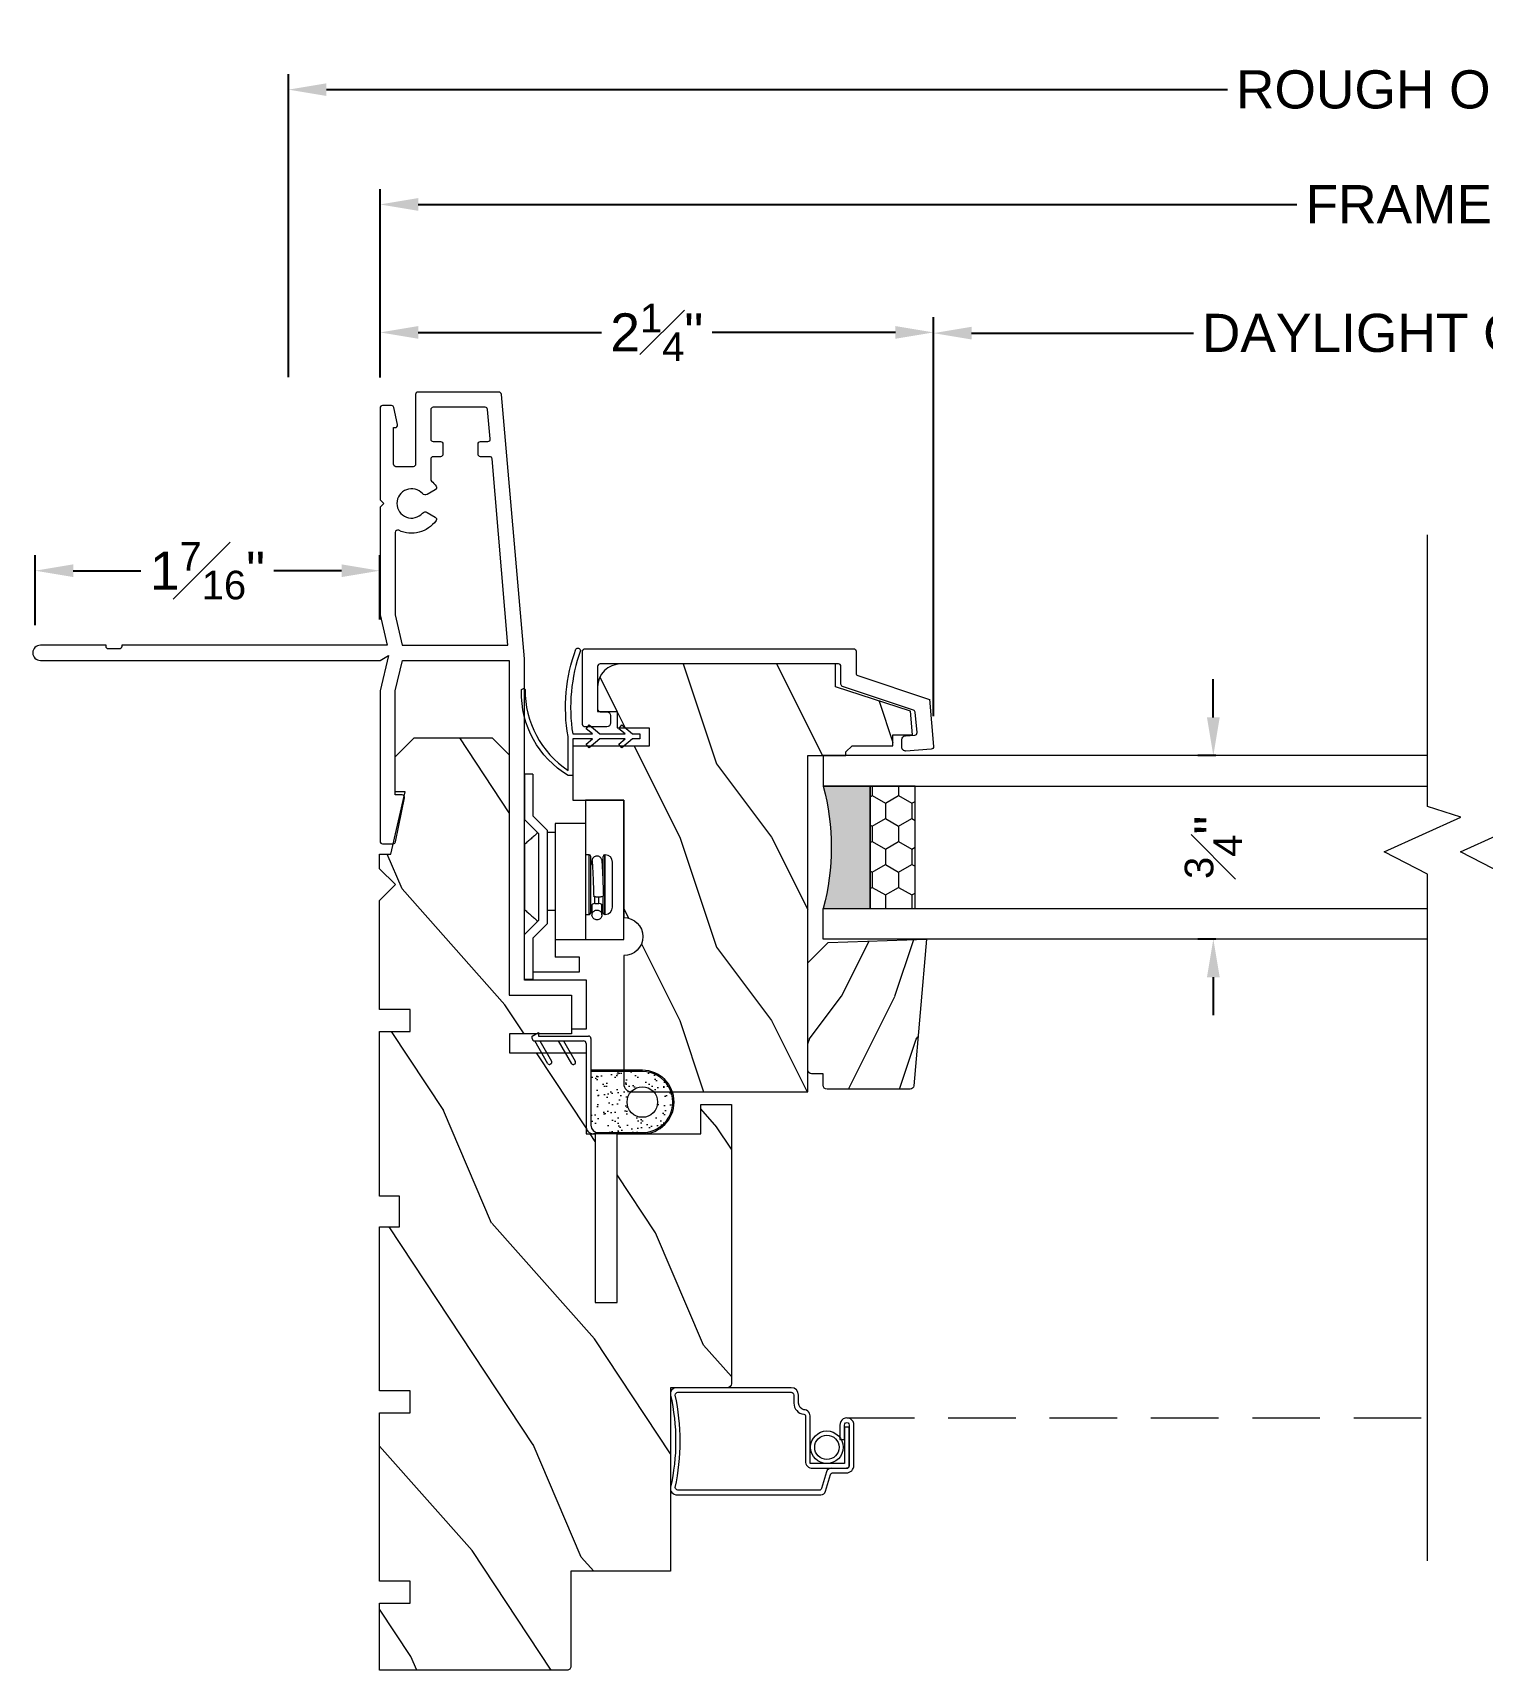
# Model space of a CAD drawing. Extents: x 73.7 to 85.4, y 3 to 19.6.
# Drawn here: x 73.71 to 79.63, y 4.09 to 10.79 of the extents above; entities that cross this region are included whole.
import ezdxf

# ---------------------------------------------------------------- set-up
doc = ezdxf.new("R2010")
doc.units = 0
doc.header["$MEASUREMENT"] = 0
doc.linetypes.add('DASHED', pattern=[0.4144736842105268, 0.2763157894736845, -0.1381578947368423])
doc.layers.get('0').update_dxf_attribs({"linetype": 'CONTINUOUS'})
doc.layers.get('DEFPOINTS').update_dxf_attribs({"linetype": 'CONTINUOUS'})
doc.layers.add('DIM', color=7, linetype='CONTINUOUS', lineweight=13)
doc.layers.add('PRODUCTS', color=7, linetype='CONTINUOUS', lineweight=13)
doc.styles.get("Standard").update_dxf_attribs({"font": 'arial.ttf'})
doc.dimstyles.get("Standard").update_dxf_attribs({"dimscale": 0, "dimtxt": 0.156, "dimasz": 0.156, "dimexe": 0.063, "dimexo": 0.125, "dimgap": 0.05, "dimtad": 0, "dimdec": 4, "dimzin": 0, "dimdsep": 46, "dimlunit": 4, "dimtxsty": 'Standard', "dimcen": 0.09, "dimclrd": 256, "dimclre": 256, "dimclrt": 256, "dimadec": 0, "dimazin": 0, "dimtfac": 0.75, "dimtdec": 4, "dimtix": 1, "dimtofl": 0, "dimtmove": 0, "dimatfit": 1, "dimfxl": 1, "dimfrac": 1, "dimtolj": 1, "dimtzin": 5, "dimarcsym": 0})

# ---------------------------------------------------------------- blocks, each defined once
blk = doc.blocks.new('*D21')
at = {"layer": 'DEFPOINTS', "color": 0, "ltscale": 2, "transparency": 16777216}
for p in [(75.12571604036548, 10.08837962619463), (75.12571604036548, 9.255973977716149), (84.00089860028625, 9.255973977716142)]:
    blk.add_point(p, dxfattribs=at)
at = {"layer": 'DIM', "lineweight": -2, "ltscale": 2, "transparency": 16777216}
for p, q in [((75.12571604036548, 9.380973977716149), (75.12571604036548, 10.15137962619463)), ((84.00089860028625, 9.380973977716142), (84.00089860028625, 10.15137962619463)), ((75.28171604036548, 10.08837962619463), (78.87424879895379, 10.08837962619463)), ((83.84489860028624, 10.08837962619463), (80.25236339649813, 10.08837962619463))]:
    blk.add_line(p, q, dxfattribs=at)
at = {"layer": 'DIM', "ltscale": 2, "transparency": 16777216}
for points in [[(75.28171604036548, 10.11437962619463), (75.28171604036548, 10.06237962619463), (75.12571604036548, 10.08837962619463)], [(83.84489860028624, 10.11437962619463), (83.84489860028624, 10.06237962619463), (84.00089860028625, 10.08837962619463)]]:
    blk.add_solid(points, dxfattribs=at)
at = {"layer": 'DIM', "ltscale": 2, "transparency": 16777216, "insert": (79.56330609772596, 10.08837962619463), "char_height": 0.156, "attachment_point": 5}
blk.add_mtext('\\A1;FRAME SIZE', dxfattribs=at)
blk = doc.blocks.new('*D22')
at = {"layer": 'DEFPOINTS', "color": 0, "ltscale": 2, "transparency": 16777216}
for p in [(84.37787494626448, 10.55790209329296), (74.75069482612932, 9.256766122379279), (84.37787494626448, 9.26621714409725)]:
    blk.add_point(p, dxfattribs=at)
at = {"layer": 'DIM', "lineweight": -2, "ltscale": 2, "transparency": 16777216}
for p, q in [((74.75069482612932, 9.381766122379279), (74.75069482612932, 10.62090209329296)), ((84.37787494626448, 9.39121714409725), (84.37787494626448, 10.62090209329296)), ((74.90669482612932, 10.55790209329296), (78.59028958576859, 10.55790209329296)), ((84.22187494626448, 10.55790209329296), (80.53632505643706, 10.55790209329296))]:
    blk.add_line(p, q, dxfattribs=at)
at = {"layer": 'DIM', "ltscale": 2, "transparency": 16777216}
for points in [[(74.90669482612932, 10.58390209329296), (74.90669482612932, 10.53190209329296), (74.75069482612932, 10.55790209329296)], [(84.22187494626448, 10.58390209329296), (84.22187494626448, 10.53190209329296), (84.37787494626448, 10.55790209329296)]]:
    blk.add_solid(points, dxfattribs=at)
at = {"layer": 'DIM', "ltscale": 2, "transparency": 16777216, "insert": (79.56330732110283, 10.55790209329296), "char_height": 0.156, "attachment_point": 5}
blk.add_mtext('\\A1;ROUGH OPENING', dxfattribs=at)
blk = doc.blocks.new('*D26')
at = {"layer": 'DEFPOINTS', "color": 0, "ltscale": 2, "transparency": 16777216}
for p in [(75.12571604036548, 9.565114196197538), (75.12571604036548, 9.255973977716149), (77.38846290660825, 7.871470882571561)]:
    blk.add_point(p, dxfattribs=at)
at = {"layer": 'DIM', "lineweight": -2, "ltscale": 2, "transparency": 16777216}
for p, q in [((75.12571604036548, 9.380973977716149), (75.12571604036548, 9.628114196197538)), ((77.38846290660825, 7.996470882571561), (77.38846290660825, 9.628114196197538)), ((75.28171604036548, 9.565114196197538), (76.0306849714405, 9.565114196197538)), ((77.23246290660825, 9.565114196197538), (76.48349397553325, 9.565114196197538))]:
    blk.add_line(p, q, dxfattribs=at)
at = {"layer": 'DIM', "ltscale": 2, "transparency": 16777216}
for points in [[(75.28171604036548, 9.591114196197537), (75.28171604036548, 9.539114196197538), (75.12571604036548, 9.565114196197538)], [(77.23246290660825, 9.591114196197537), (77.23246290660825, 9.539114196197538), (77.38846290660825, 9.565114196197538)]]:
    blk.add_solid(points, dxfattribs=at)
at = {"layer": 'DIM', "ltscale": 2, "transparency": 16777216, "insert": (76.25708947348687, 9.565114196197538), "char_height": 0.156, "attachment_point": 5}
blk.add_mtext('\\A1;2{\\H0.750000x;\\S1#4;}"', dxfattribs=at)
blk = doc.blocks.new('*D27')
at = {"layer": 'DEFPOINTS', "color": 0, "ltscale": 2, "transparency": 16777216}
for p in [(78.66830369582839, 7.834594570239684), (78.5325392563237, 7.084614854712692), (78.66830642373735, 7.084614854712692)]:
    blk.add_point(p, dxfattribs=at)
at = {"layer": 'DIM', "lineweight": -2, "ltscale": 2, "transparency": 16777216}
for p, q in [((78.5325392563237, 7.990594570239684), (78.5325392563237, 8.146594570239683)), ((78.54330369582839, 7.834594570239684), (78.4695392563237, 7.834594570239684)), ((78.54330642373735, 7.084614854712692), (78.4695392563237, 7.084614854712692)), ((78.5325392563237, 6.928614854712692), (78.5325392563237, 6.772614854712692))]:
    blk.add_line(p, q, dxfattribs=at)
at = {"layer": 'DIM', "ltscale": 2, "transparency": 16777216}
for points in [[(78.5065392563237, 7.990594570239684), (78.5585392563237, 7.990594570239684), (78.5325392563237, 7.834594570239684)], [(78.5065392563237, 6.928614854712692), (78.5585392563237, 6.928614854712692), (78.5325392563237, 7.084614854712692)]]:
    blk.add_solid(points, dxfattribs=at)
at = {"layer": 'DIM', "ltscale": 2, "transparency": 16777216, "insert": (78.5325392563237, 7.459604712476201), "char_height": 0.156, "attachment_point": 5, "rotation": 90}
blk.add_mtext('\\A1;{\\H1x;{\\H0.750000x;\\S3#4;}"}', dxfattribs=at)
blk = doc.blocks.new('*D28')
at = {"layer": 'DEFPOINTS', "color": 0, "ltscale": 2, "transparency": 16777216}
for p in [(81.73815173404314, 9.562119259920888), (77.38846290660825, 7.871470882571561), (81.73815173404314, 7.871470882567888)]:
    blk.add_point(p, dxfattribs=at)
at = {"layer": 'DIM', "lineweight": -2, "ltscale": 2, "transparency": 16777216}
for p, q in [((77.38846290660825, 7.996470882571561), (77.38846290660825, 9.625119259920888)), ((81.73815173404314, 7.996470882567888), (81.73815173404314, 9.625119259920888)), ((77.54446290660826, 9.562119259920888), (78.45078344583729, 9.562119259920888)), ((81.58215173404314, 9.562119259920888), (80.6758311948141, 9.562119259920888))]:
    blk.add_line(p, q, dxfattribs=at)
at = {"layer": 'DIM', "ltscale": 2, "transparency": 16777216}
for points in [[(77.54446290660826, 9.588119259920887), (77.54446290660826, 9.536119259920888), (77.38846290660825, 9.562119259920888)], [(81.58215173404314, 9.588119259920887), (81.58215173404314, 9.536119259920888), (81.73815173404314, 9.562119259920888)]]:
    blk.add_solid(points, dxfattribs=at)
at = {"layer": 'DIM', "ltscale": 2, "transparency": 16777216, "insert": (79.56330732032569, 9.562119259920888), "char_height": 0.156, "attachment_point": 5}
blk.add_mtext('\\A1;DAYLIGHT OPENING', dxfattribs=at)
blk = doc.blocks.new('*D31')
at = {"layer": 'DEFPOINTS', "color": 0, "transparency": 16777216}
for p in [(73.71558509083395, 8.590665622201296), (73.71558509083395, 8.243637025435785), (75.12438657524075, 8.266217724744234)]:
    blk.add_point(p, dxfattribs=at)
at = {"layer": 'DIM', "lineweight": -2, "transparency": 16777216}
for p, q in [((73.71558509083395, 8.368637025435785), (73.71558509083395, 8.653665622201297)), ((75.12438657524075, 8.391217724744234), (75.12438657524075, 8.653665622201297)), ((73.87158509083396, 8.590665622201296), (74.14814340466081, 8.590665622201296)), ((74.96838657524074, 8.590665622201296), (74.69182826141387, 8.590665622201296))]:
    blk.add_line(p, q, dxfattribs=at)
at = {"layer": 'DIM', "transparency": 16777216}
for points in [[(73.87158509083396, 8.616665622201296), (73.87158509083396, 8.564665622201296), (73.71558509083395, 8.590665622201296)], [(74.96838657524074, 8.616665622201296), (74.96838657524074, 8.564665622201296), (75.12438657524075, 8.590665622201296)]]:
    blk.add_solid(points, dxfattribs=at)
at = {"layer": 'DIM', "transparency": 16777216, "insert": (74.41998583303734, 8.590665622201296), "char_height": 0.156, "attachment_point": 5}
blk.add_mtext('\\A1;1{\\H0.750000x;\\S7#16;}"', dxfattribs=at)
blk = doc.blocks.new('3577- C-WC-Frame-Vert Profile BLOCK')
for points in [[(-0.4659999999996103, -1.244000000000199), (-0.4365037768262141, -1.369000000000028), (0, -1.369000000000028), (0, 0), (0.2539999999999623, 0), (0.2539999999999623, 0.1379999999999768), (0.3159999999999741, 0.1379999999999768), (0.3159999999999741, -0.06200000000001182), (0.06200000000001182, -0.06200000000001182), (0.06200000000001182, -1.375999999999976), (-0.0319718355377745, -2.456930070967076, -0.3871887601088884), (-0.04192848999576881, -2.466000000000008), (-0.3729999999997062, -2.465999999999951, -0.4142135623730951), (-0.3829999999996971, -2.45599999999996), (-0.3829999999996971, -2.171000000000276, 0.414213562373043), (-0.392999999999688, -2.161000000000286), (-0.4629999999996244, -2.161000000000286, 0.4142135623730951), (-0.4729999999996153, -2.171000000000276), (-0.4729999999996153, -2.32100000000014), (-0.4670029040022996, -2.32100000000014, -0.4740205020356507), (-0.4572018392470909, -2.332984724077789), (-0.4713768997028751, -2.402984724077726, -0.356833230770885), (-0.4811779644580838, -2.411000000000058), (-0.5179999999995175, -2.411000000000058, -0.4142135623730951), (-0.5279999999995084, -2.401000000000067), (-0.5279999999995084, -2.026000000000465), (-0.5129999999995221, -2.011000000000422), (-0.5279999999995084, -1.996000000000436), (-0.5279999999995084, -1.556990195135768, -0.04938898902105721), (-0.5278058067564189, -1.555029033784422), (-0.4992830953352154, -1.430999999999983), (-1.583999999998468, -1.430999999999983), (-1.583999999998468, -1.425999999999988, 0.4142135623731992), (-1.593999999998459, -1.415999999999997), (-1.637999999998442, -1.415999999999997, 0.4142135623730951), (-1.647999999998433, -1.425999999999988), (-1.647999999998433, -1.430999999999983), (-1.916999999998154, -1.430999999999983, -0.9999999999989393), (-1.916999999998154, -1.369000000000028), (-0.5275316216551005, -1.369000000000028), (-0.4928906055037032, -1.389000000000067), (-0.5279999999995084, -1.244000000000142), (-0.5279999999995084, -0.6290000000000191, -0.414213562373147), (-0.5179999999995175, -0.6190000000000282), (-0.4741896023439836, -0.6190000000000282, -0.3572261466048653), (-0.4643857804598497, -0.6270289402685876), (-0.4281757554825276, -0.8071333935417897, -0.4703402862644739), (-0.4379999999995334, -0.8190000000000168), (-0.4659999999996103, -0.8190000000000168)], [(-0.30239254687109, -1.955223660930926, 0.4406487575339165), (-0.2992133099846228, -1.940810139651376, 0.3662473251387003), (-0.4516818181813846, -1.900960797744915, -0.551932892222722), (-0.4659999999996103, -1.891941191002672), (-0.4659999999996103, -1.556990195135768, -0.04938898902115872), (-0.4658058067565207, -1.555029033784422), (-0.4379999999996471, -1.430999999999983), (-0.005407572093588442, -1.430999999999983), (-0.06958098088597353, -2.192930070967293, -0.3871887601088884), (-0.07953763534402469, -2.202000000000226), (-0.117024036853536, -2.202000000000226, 0.414213562373121), (-0.1270240368535269, -2.212000000000216), (-0.1270240368535269, -2.25400000000019, 0.4142135623731212), (-0.117024036853536, -2.264000000000181), (-0.0871974190214928, -2.264000000000181, -0.4417648538639267), (-0.07724076456349849, -2.27493007096723), (-0.08845020409148674, -2.394930070967121, -0.3871887601088884), (-0.09840685854948106, -2.404000000000053), (-0.3109999999997513, -2.404000000000053, -0.4142135623729389), (-0.3209999999997422, -2.394000000000062), (-0.3209999999997422, -2.274000000000171, -0.4142135623730951), (-0.3109999999997513, -2.264000000000181), (-0.2809999999997785, -2.264000000000181, 0.4142135623730951), (-0.2709999999997876, -2.25400000000019), (-0.2709999999997876, -2.212000000000216, 0.4142135623730951), (-0.2809999999997785, -2.202000000000226), (-0.3109999999997513, -2.202000000000226, -0.414213562373069), (-0.3209999999997422, -2.192000000000235), (-0.3209999999997422, -2.10938699101024, -0.2134217652832862), (-0.3176666666664119, -2.101933431085229, 0.05707814511781176), (-0.2992133099846228, -2.081189860349525, 0.4406487575335143), (-0.30239254687109, -2.066776339069975), (-0.3353603896929371, -2.047742346142115, 0.3563939586925249), (-0.3540883117542535, -2.050786181759179, -2.636887572711157), (-0.3540883117543103, -1.971213818241665, 0.3563939586924472), (-0.3353603896929371, -1.974257653858729)]]:
    blk.add_lwpolyline(points, format="xyb", close=True)
blk = doc.blocks.new('Sash-Profile-C-WC Narrow BLOCK')
at = {"ltscale": 2}
h = blk.add_hatch(dxfattribs=at)
h.set_pattern_fill('WOOD1', color=256, scale=0.75, style=0)
h.set_pattern_definition([(216.8699, (0.3, 0.75), (2.249999938368339, 1.500000092447488), [0.375, -3.375]), (206.5651, (0.75, 0.5249999999999999), (-0.7499993684556807, -0.7500009820472855), [0.8385255, -0.8385255]), (198.4349, (0.75, 0.15), (-1.500000325944721, -0.749998802417031), [0.474342, -1.8973665])])
edge = h.paths.add_edge_path()
edge.add_line((-0.375, -0.326000000000036), (-0.3749999999999716, -0.4822504272460861))
edge.add_line((-0.3749999999999716, -0.4822504272460861), (-0.3597188162640634, -0.4822504272460861))
edge.add_line((-0.3597188162640634, -0.4822504272460861), (-0.3347188162640578, -0.5072504272460634))
edge.add_line((-0.3347188162640578, -0.5072504272460634), (-0.3347188162640578, -0.6739999999999924))
edge.add_line((-0.3347188162640578, -0.6739999999999924), (-0.2899999999999636, -0.6739999999999924))
edge.add_line((-0.2899999999999636, -0.6739999999999924), (-0.2899999999999636, -0.7537784979566737))
edge.add_line((-0.2899999999999636, -0.7537784979566737), (-0.1938173452905971, -0.7463158852398095))
edge.add_line((-0.1938173452905971, -0.7463158852398095), (-0.09399999999996567, -0.4390000000000072))
edge.add_line((-0.09399999999996567, -0.4390000000000072), (2.842170943040401e-14, -0.4390000000000072))
edge.add_line((2.842170943040401e-14, -0.4390000000000072), (0, 0.4390000000000072))
edge.add_arc((-0.09399999999999673, 0.4390000000000045), 0.09399999999999673, 1.624113028832491e-12, 89.9999999999984)
edge.add_line((-0.09399999999999409, 0.5330000000000013), (-0.1949999999999648, 0.5330000000000013))
edge.add_line((-0.1949999999999648, 0.5330000000000013), (-0.1949999999999648, 0.4529999999999887))
edge.add_line((-0.1949999999999648, 0.4529999999999887), (-0.2609999999999673, 0.4529999999999887))
edge.add_line((-0.2609999999999673, 0.4529999999999887), (-0.2609999999999673, 0.3229999999999933))
edge.add_line((-0.2609999999999673, 0.3229999999999933), (-0.3359999999999559, 0.3229999999999933))
edge.add_line((-0.3359999999999559, 0.3229999999999933), (-0.3359999999999559, 0.6350000000000051))
edge.add_line((-0.3359999999999559, 0.6350000000000051), (-0.5569999999999595, 0.6350000000000051))
edge.add_line((-0.5569999999999595, 0.6350000000000051), (-0.5569999999999595, 0.4260000000000019))
edge.add_line((-0.5569999999999595, 0.4260000000000019), (-1.037000000000035, 0.4260000000000019))
edge.add_arc((-1.115000000000038, 0.4260000000000019), 0.07800000000000296, -180, 0, ccw=False)
edge.add_line((-1.19300000000004, 0.4260000000000019), (-1.717999999999989, 0.4260000000000304))
edge.add_arc((-1.717999999999995, 0.3940000000000249), 0.03200000000000541, 89.99999999999046, 180.0000000000094)
edge.add_line((-1.75, 0.3940000000000197), (-1.749999999999972, -0.3260000000000076))
edge.add_line((-1.749999999999972, -0.3260000000000076), (-0.375, -0.326000000000036))
at = {"linetype": 'Continuous'}
blk.add_lwpolyline([(-0.375, -0.326000000000036), (-0.3749999999999716, -0.4822504272460861), (-0.3597188162640634, -0.4822504272460861), (-0.3347188162640578, -0.5072504272460634), (-0.3347188162640578, -0.6739999999999924), (-0.2899999999999636, -0.6739999999999924), (-0.2899999999999636, -0.7537784979566737), (-0.1938173452905971, -0.7463158852398095), (-0.09399999999996567, -0.4390000000000072), (2.842170943040401e-14, -0.4390000000000072), (0, 0.4390000000000072, 0.4142135623730786), (-0.09399999999999409, 0.5330000000000013), (-0.1949999999999648, 0.5330000000000013), (-0.1949999999999648, 0.4529999999999887), (-0.2609999999999673, 0.4529999999999887), (-0.2609999999999673, 0.3229999999999933), (-0.3359999999999559, 0.3229999999999933), (-0.3359999999999559, 0.6350000000000051), (-0.5569999999999595, 0.6350000000000051), (-0.5569999999999595, 0.4260000000000019), (-1.037000000000035, 0.4260000000000019, -1), (-1.19300000000004, 0.4260000000000019), (-1.717999999999989, 0.4260000000000304, 0.4142135623731917), (-1.75, 0.3940000000000197), (-1.749999999999972, -0.3260000000000076)], format="xyb", close=True, dxfattribs=at)
blk = doc.blocks.new('3566-Sash-Narrow BLOCK')
blk.add_lwpolyline([(-0.1452602907973528, -0.8588859472698935), (-0.1443570350916161, -0.8588072347461875), (-0.3381236048428207, -0.8756926589046614, -0.4203264625170721), (-0.3489816609256025, -0.8664506203914115), (-0.3562143223697944, -0.7630187429303845, -0.4348123749609328), (-0.3402866417665109, -0.745938396628155), (-0.3102762109102741, -0.745938396628155, -0.3939104756149421), (-0.2943485303069906, -0.7607911990779002), (-0.2916685941539754, -0.7991160715913601, 0.4203264625170764), (-0.2808105380711936, -0.8083581101046136), (-0.1972215707850182, -0.800266544044927, 0.2965835828286902), (-0.188713746331473, -0.7934825905182947), (-0.09255150775646825, -0.5042889654842106, -0.3230253044241456), (-0.08308218158319391, -0.497458582901853), (-0.00997910898499299, -0.4974585829018565, 0.4142135623731037), (0, -0.4874794739168635), (0, 0.4874794739168635, 0.4142135623730951), (-0.00997910898499299, 0.497458582901853), (-0.1856114271208753, 0.497458582901853, 0.4142135623730993), (-0.1955905361058399, 0.4874794739168635), (-0.1955905361058399, 0.4605358796573853, -0.4142135623731004), (-0.2115571104818343, 0.4445693052813979), (-0.2414944374368133, 0.4445693052813979, -0.4142135623730869), (-0.2574610118128078, 0.4605358796573853), (-0.2574610118128078, 0.5493499496238137, -0.4142135623731037), (-0.2474819028278148, 0.5593290586088031), (0.0518913667219465, 0.5593290586088031, -0.4142135623730951), (0.06187047570693949, 0.5493499496238137), (0.06187047570693949, -0.5493499496238137, -0.4142135623730951), (0.0518913667219465, -0.5593290586088031), (-0.03845600471200328, -0.5593290586088031, 0.328454825572407), (-0.04798532591232174, -0.5663459634152588)], format="xyb", close=True)
blk = doc.blocks.new('C-WC-Sash WS BLOCK')
at = {"linetype": 'Continuous'}
blk.add_lwpolyline([(0.1695594787597656, 0), (0.1695594787597656, -0.08043418959009063), (0.1910781860351562, -0.05503368377685458), (0.2069091796875, -0.06725406646728516), (0.1695613861083984, -0.1113424301147452), (0.1695613861083984, -0.2140903472900391), (0.1910781860351562, -0.1886920928955078), (0.2069091796875, -0.2009124755859375), (0.1695613861083984, -0.2450008392333984), (0.1695613861083984, -0.2750015258789062), (0.1495609283447266, -0.2750015258789062), (0.1495609283447266, -0.2450008392333984), (0.112213134765625, -0.2009124755859375), (0.1280441284179688, -0.1886920928955078), (0.1495609283447266, -0.21409034729004), (0.1495609283447266, -0.1113424301147479), (0.112213134765625, -0.06725406646728427), (0.1280441284179688, -0.05503368377685458), (0.1495609283447266, -0.0804319381713885), (0.1495609283447266, -8.881784197001252e-16), (0, 0), (0, 0.01899909973144531, -0.2689186551245049), (0.3458986282348633, 0.2095889474290482, -0.8383699535702687), (0.3513813018798828, 0.1949071313279731, 0.2502957280725493), (0.02000045776367188, 0.01899909973144531), (0.158787727355957, 0.01899909973144531, -0.1315983022414413), (0.5167245864868164, -0.01290893554687411, -0.6866385704411319), (0.5112552642822266, -0.03154945373535156, 0.1242058799348433)], format="xyb", close=True, dxfattribs=at)
blk = doc.blocks.new('Weather Strip-Casement Frame-Vert BLOCK')
h = blk.add_hatch()
h.set_pattern_fill('AR-SAND', color=256, scale=0.03, style=0)
h.set_pattern_definition([(37.50000000000001, (-277.8777295655356, 6.981486637016759), (-0.001889800743288245, 0.05780471307039476), [0, -0.0456, 0, -0.051, 0, -0.04875]), (7.499999999999999, (-277.8777295655356, 6.981486637016759), (0.05309330115803181, 0.0846643819568922), [0, -0.0246, 0, -0.0411, 0, -0.01575]), (327.5, (-277.9146295655356, 6.981486637016759), (0.09342425585254485, 0.0001697716061089483), [0, -0.015, 0, -0.054, 0, -0.0705]), (317.5, (-277.9146295655356, 6.981486637016759), (0.0901837981371688, 0.02633026694802748), [0, -0.0075, 0, -0.03539999999999999, 0, -0.0405])])
h.paths.add_polyline_path([(-0.02000052981611045, 0.3349997537410001, 0.4142135623730949), (-0.05000186221292324, 0.3650010861378129), (-0.2300041855963204, 0.3650010861329958, 1), (-0.2300041855930307, 0.1150001854227881), (-0.02000052982094759, 0.1150001854373413)])
h.paths.add_polyline_path([(-0.2925041855929749, 0.2400006357778919, -1), (-0.1675041855929749, 0.2400006357778919, -1)], flags=16)
at = {"linetype": 'Continuous'}
for p, q in [((-0.05000132455239736, 0.3650010861329953), (-0.230002278230188, 0.3650010861329953)), ((-0.2300003708746772, 0.3699983575549828), (-0.03000079473144979, 0.3699983575549828)), ((-0.02000052982094758, -0.02000052982097422), (-0.02000052982094758, 0.3350002914015366)), ((0, -8.881784197001252e-16), (0, 0.3400013775345307)), ((-0.230002278230188, 0.1150001854373413), (-0.02000052982094758, 0.1150001854373413)), ((-0.2300003708746772, 0.1099990993043445), (-0.02000052982094758, 0.1099990993043445)), ((0.09260210974713345, -0.010000264910488), (0.04437844052495166, 0.07292201565091005)), ((0.04812448673595782, 0.0854914884260598), (0.04958933576347135, 0.08622772765082587)), ((0.05877706722901621, 0.08348685779075105), (0.1131462358869157, -0.010000264910488)), ((0.1894557149139473, -0.010000264910488), (0.1415353152170269, 0.07239940024265756)), ((0.1447225062651682, 0.08466369613707503), (0.146250298024313, 0.08557159735725328)), ((0.1558729065449143, 0.0830691469352498), (0.2099998410537296, -0.010000264910488)), ((0.1938502619964879, -0.03000079473146045), (-0.01000026491044537, -0.03000079473146045)), ((0.2099998410537296, -0.010000264910488), (0.01000026491050221, -0.010000264910488)), ((0.2200001059642318, -0.03000079473146045), (0.1938502619964879, -0.04478089253641304)), ((0.1938502619964879, -0.04478089253641304), (0.1938502619964879, -0.03000079473146045)), ((0.2200001059642318, -0.02000052982097422), (0.2200001059642318, -0.03000079473146045))]:
    blk.add_line(p, q, dxfattribs=at)
blk.add_circle((-0.2300041855929749, 0.2400006357778919), 0.0625)
for centre, radius, start, end in [((-0.2300003708746772, 0.2399987284296632), 0.129999629125319, 90, 270), ((-0.2300041855929749, 0.2400006357778919), 0.1250004503551038, 89.99999999666495, 270.0008742675488), ((-0.05000186221292324, 0.3349997537410001), 0.03000133239681281, 0.001026810377740836, 89.99897318962074), ((-0.0300013324590509, 0.3399989323566128), 0.0300013325586931, 0.004669738411206273, 89.99897306156967), ((0.0521579947732107, 0.077446444426295), 0.008999551102398041, 116.6276099089377, 210.1814022692647), ((0.05272367277166268, 0.07996477367681276), 0.007003474920470402, 30.19239483999417, 116.5859789642918), ((0.1493146305234063, 0.07692403065390341), 0.00899944592708047, 120.6816456020791, 210.1832767663523), ((0.1498208065897302, 0.07954917223716684), 0.007001295290346456, 30.18280166815399, 120.66238333239), ((0.009999358653203672, -9.062573118612249e-07), 0.009999358694243463, 179.9948071950625, 270.0051928049315), ((-0.01000117116780075, -0.02000143607828697), 0.009999358694243463, 179.9948071950625, 270.0051928049315), ((0.2100007473110281, -0.01999962356366325), 0.009999358694242573, 359.9948071950623, 90.00519280493148)]:
    blk.add_arc(centre, radius, start, end, dxfattribs=at)
blk = doc.blocks.new('Screen-Frame Aluminum BLOCK')
blk.add_lwpolyline([(0.1086269361397569, -0.630270928801167, 0.333390721706602), (0.09435402392884384, -0.6111084533489475), (0.026136456105462, -0.5907202733011445, -0.3343656451637382), (0.01900000000000546, -0.5811390355750348), (0.01900000000000546, -0.003000000000042746, -0.3796156333285436), (0.03000000000000114, 0.007999999999981355, 0.1096236335789763), (0.4080000000000155, 0.007999999999981355, -0.3819406603298541), (0.4190000000000111, -0.003000000000014325), (0.4190000000000111, -0.4664841322398274, -0.3793587876943186), (0.4080000000000155, -0.4774841322398515), (0.3749778618868618, -0.4774841322398515, 0.3879487536236223), (0.3292287432446983, -0.5186501202151987, -0.450039698228427), (0.3222279288151242, -0.5244841322398486), (0.1376269361397533, -0.5244841322398486, 0.428927624524485), (0.1086269361397569, -0.5534841322398449), (0.1086269361397569, -0.6944841322398361, 0.4649657458081206), (0.1176269361397715, -0.7034841322398222), (0.2768601893226048, -0.7034841322398222), (0.2768601893226048, -0.6844841322398452), (0.1276269361397624, -0.6844841322398452), (0.1276269361397624, -0.5434841322398256), (0.3180000000000121, -0.5434841322398256, 0.4500136066845264), (0.3480000000000132, -0.5184841322398483, -0.3297948542621193), (0.3740000000000236, -0.4964841322398286), (0.4080000000000155, -0.4964841322398286, 0.414213562373095), (0.4380000000000166, -0.4664841322398274), (0.4380000000000166, -2.208886081689343e-05, 0.500619868924907), (0.4070486091093528, 0.02696364646840266, -0.1115300309248687), (0.0309559130529351, 0.02698476663633187, 0.4975730943278163), (0, 0), (0, -0.5875874011301505, 0.3314939011365562), (0.01427291221020255, -0.6067498765821426), (0.08249048003466442, -0.6271380566331004, -0.331493901136544), (0.08962693613975148, -0.6367192943590965), (0.0896269361397799, -0.6924841322398549, 0.414213562373095), (0.1196269361397526, -0.7224841322398561), (0.2842279288151133, -0.7224841322398277, 1.054015662654757), (0.2842279288151133, -0.6654841322398397), (0.2262626903878697, -0.6654841322398397), (0.2262626903878697, -0.6844841322398452), (0.285227928815118, -0.6844841322398452, -1.067592559345529), (0.285227928815118, -0.7034841322398222), (0.1186269361397763, -0.7034841322398506, -0.4292392643948575), (0.1086269361397569, -0.6924841322398265)], format="xyb")
at = {"ltscale": 2}
blk.add_circle((0.194261323917658, -0.6122554400368161), 0.06663438777788927, dxfattribs=at)
blk.add_circle((0.194261323917658, -0.6122554400368161), 0.049809)
blk = doc.blocks.new('Frame-4.125 Contemporary Profiles-C-WC Jamb  BLOCK')
at = {"ltscale": 2}
h = blk.add_hatch(dxfattribs=at)
h.set_pattern_fill('WOOD1', color=256, angle=30)
h.set_pattern_definition([(246.8699, (-380.4343409115642, 7.924486547958937), (1.598076078555546, 3.232050873230267), [0.5, -4.5]), (236.5651, (-379.7647256692936, 7.964678926823606), (-0.366024019841683, -1.366026116725422), [1.118034, -1.118034]), (228.4349, (-379.5147256692936, 7.531666224931385), (-1.232051982326068, -1.86602423823122), [0.6324559999999996, -2.529821999999998])])
h.paths.add_polyline_path([(0.3512851409912514, 1.25699752807617), (0.4412851409912264, 1.25699752807617), (0.4412851409912264, 0.5669975280761719), (0.7832851409912678, 0.5669975280761719), (0.7832851409912678, 0.4469985961914062), (0.9082851409912109, 0.4469985961914062), (0.9082851409912109, 0.6049995422363281), (0.9082851409912109, 1.589000701904119, 0.41412871271231), (0.892281665066605, 1.604999542236328), (0.6590003967285156, 1.604999542236328), (0.6590003967285156, 2.354999542236328), (0.2520008087158772, 2.354999542236328), (0.2520008087158772, 2.744502961214154, 0.4142310210248008), (0.2360010147094158, 2.760498046875), (-0.5299997329711346, 2.760498046875), (-0.5299997329711346, 2.486638069152832), (-0.4049997329711914, 2.486638069152832), (-0.4049997329711914, 2.441637992858887), (-0.4049997329711914, 2.396637916564941), (-0.5299997329711346, 2.396637916564941), (-0.5299997329711346, 1.707356452941895), (-0.4049997329711914, 1.707356452941895), (-0.4049997329711914, 1.662356376647949), (-0.4049997329711914, 1.617356300354004), (-0.5299997329711346, 1.617356300354004), (-0.5299997329711346, 0.9469980468750236), (-0.4479997329711409, 0.9469980468750236), (-0.4479997329711409, 0.8219980468750236), (-0.5299997329711346, 0.8219980468750236), (-0.5299997329711346, 0.1487940087280322), (-0.4049997329711914, 0.1487940087280322), (-0.4049997329711914, 0.1037920087280213), (-0.4049997329711914, 0.05879400872800034), (-0.5299997329711346, 0.05879400872800034), (-0.5299997329711346, -0.3870010375976562), (-0.4650001525878906, -0.4520015716552734), (-0.5299997329711346, -0.5170021057128906), (-0.5299997329711346, -0.5760078430175781), (-0.4840002059936523, -0.5760078430175781), (-0.4259977340698242, -0.8310070037841797), (-0.4659976959228516, -0.8310070037841797), (-0.4659976959228516, -0.975006103515625), (-0.3890018463134766, -1.052001953125), (-0.06899999999995998, -1.052001953125), (0, -0.98300195312504), (0, 0), (0.2539997100830078, 0), (0.2539997100830078, 0.1579971313476562), (0.001285552978515625, 0.1579971313476562), (0.001285552978515625, 0.2360000610351562), (0.3142852783203125, 0.2360000610351562), (0.3142852783203125, 0.5669975280761719), (0.3512851409912514, 0.5669975280761719)])
blk.add_lwpolyline([(0.2520008087158772, 2.354999542236328), (0.2520008087158772, 2.744499206542969, 0.4142997689483557), (0.2360010147095295, 2.760498046875), (-0.5299997329711346, 2.760498046875), (-0.5299997329711346, 2.760498046875), (-0.5299997329711346, 2.760498046875), (-0.5299997329711346, 2.760498046875), (-0.5299997329711346, 2.760498046875), (-0.5299997329711346, 2.486638069152832), (-0.4049997329711914, 2.486638069152832), (-0.4049997329711914, 2.441637992858887), (-0.4049997329711914, 2.396637916564941), (-0.5299997329711346, 2.396637916564941), (-0.5299997329711346, 1.707356452941895), (-0.4049997329711914, 1.707356452941895), (-0.4049997329711914, 1.662356376647949), (-0.4049997329711914, 1.617356300354004), (-0.5299997329711346, 1.617356300354004), (-0.5299997329711346, 0.9469980468750236), (-0.4479997329711409, 0.9469980468750236), (-0.4479997329711409, 0.8219980468750236), (-0.5299997329711346, 0.8219980468750236), (-0.5299997329711346, 0.1487940087280322), (-0.4049997329711914, 0.1487940087280322), (-0.4049997329711914, 0.1037920087280213), (-0.4049997329711914, 0.05879400872800034), (-0.5299997329711346, 0.05879400872800034), (-0.5299997329711346, -0.3870010375976562), (-0.4650001525878906, -0.4520015716552734), (-0.5299997329711346, -0.5170021057128906), (-0.5299997329711346, -0.5760078430175781), (-0.4840002059936523, -0.5760078430175781), (-0.4259977340698242, -0.8310070037841797), (-0.4659976959228516, -0.8310070037841797), (-0.4659976959228516, -0.975006103515625), (-0.3890018463134766, -1.052001953125), (-0.06899999999995998, -1.052001953125), (0, -0.98300195312504), (0, 0), (0.2539997100830078, 0), (0.2539997100830078, 0.1579971313476562), (0.001285552978515625, 0.1579971313476562), (0.001285552978515625, 0.2360000610351562), (0.3142852783203125, 0.2360000610351562), (0.3142852783203125, 0.5669975280761719), (0.3512851409912514, 0.5669975280761719), (0.3512851409912514, 1.25699752807617), (0.4412851409912264, 1.25699752807617), (0.4412851409912264, 0.5669975280761719), (0.7832851409912678, 0.5669975280761719), (0.7832851409912678, 0.4469985961914062), (0.9082851409912109, 0.4469985961914062), (0.9082851409912109, 0.6049995422363281), (0.9082851409912109, 1.589000701904297, 0.4141287127112057), (0.8922816650664913, 1.604999542236328), (0.6590003967285156, 1.604999542236328), (0.6590003967285156, 2.354999542236328), (0.2520008087158772, 2.354999542236328)], format="xyb")
blk = doc.blocks.new('FRCH CSMT ADJ STUD')
at = {"ltscale": 2}
for p, q in [((-0.733877711198204, 0.3930453482698653), (-0.7338777111982039, 0.4279971932046322)), ((-0.7338777111982039, 0.4279971932046322), (-0.549622383823646, 0.4279971932046323)), ((-0.1813917844220327, 0.4279971932046323), (-0.4474660435608371, 0.4279971932046323)), ((0.1060185324658391, 0.4279971932046323), (-0.07923544415922379, 0.4279971932046323)), ((-0.5699591116182319, 0.1777073925338613), (-0.5699591116182319, 0.0209975056380208)), ((-4.295824567235318e-06, 0.02099750563800659), (-4.295824567179807e-06, 0.1777097104814089)), ((-0.5699591116182319, 0.0209975056380208), (-4.295824567235318e-06, 0.02099750563800659))]:
    blk.add_line(p, q, dxfattribs=at)
at = {"linetype": 'Continuous', "lineweight": 15}
for p, q in [((-0.549622383823646, 0.4279971932046323), (-0.4906997344815522, 0.3690754226968096)), ((-0.1381580935022271, 0.3690754226968096), (-0.07923544415922379, 0.4279971932046323)), ((0.1060185324658391, 0.3930453482698653), (0.1060185324658391, 0.4279971932046323)), ((-0.5641008938146683, 0.3930453482698653), (-0.733877711198204, 0.3930453482698653)), ((-0.5051782444725745, 0.3341212342024704), (-0.5641008938146683, 0.3930453482698653)), ((-0.4906997344815522, 0.3690754226968096), (-0.1381580935022271, 0.3690754226968096)), ((-0.1236795835112048, 0.3341212342024704), (-0.0647569341682015, 0.3930453482698653)), ((0.1060185324658391, 0.3930453482698653), (-0.0647569341682015, 0.3930453482698653)), ((-0.09589317145042742, 0.3025441148076737), (-0.6422143813645675, 0.3025441148076737)), ((-0.5051782444725745, 0.3341212342024704), (-0.1236795835112048, 0.3341212342024704)), ((-0.449969843837664, 0.3341212342024704), (-0.449969843837664, 0.3025441148076737)), ((-0.1318442515258198, 0.3025441148076737), (-0.1318442515258198, 0.3341212342024704)), ((-0.09589317145042742, 0.1777073925338613), (-0.09589317145042742, 0.3025441148076737)), ((-4.295824567179807e-06, 0.1777097104814089), (-0.5699591116182319, 0.1777073925338613)), ((-0.4673980162834255, 0.1633460605130352), (-0.2843036296472405, 0.1633460605130352)), ((-0.4604074715289812, 0.1563552228139855), (-0.2307093555528468, 0.1563552228139855)), ((-0.4224573352831271, 0.1393784784993244), (-0.3962050757964448, 0.1393784784993244)), ((-0.2843036296472405, 0.1633460605130352), (-0.2237185178528875, 0.1633460605130352)), ((-0.4673980162834255, 0.09943016491750711), (-0.2843036296472405, 0.09943016491750711)), ((-0.4673980162834255, 0.09743345230639022), (-0.4508809025565483, 0.09743345230639022)), ((-0.4604074715289812, 0.1064210026163295), (-0.3943214399260455, 0.1064210026163295)), ((-0.4508809025565483, 0.09743345230639022), (-0.2237185178528875, 0.09743345230639022)), ((-0.4374376599308221, 0.06747104534018433), (-0.2536791671491869, 0.06747104534018433)), ((-0.4224573352831271, 0.1233977469309906), (-0.3977131562724594, 0.1233977469309906)), ((-0.3125859974662148, 0.1064210026163295), (-0.2307093555528468, 0.1064210026163295)), ((-0.2843036296472405, 0.09943016491750711), (-0.2237185178528875, 0.09943016491750711))]:
    blk.add_line(p, q, dxfattribs=at)
at = {"linetype": 'Continuous'}
for p, q in [((-0.7024286147629937, 0.3930453482698653), (-0.7024286147629937, 0.2023733760117921)), ((-0.6422143813646244, 0.2023733760117921), (-0.6422143813645675, 0.3025441148076737)), ((-0.5699591116182319, 0.3025441148076737), (-0.5699591116182319, 0.1777073925338613)), ((-0.7024286147629937, 0.2023733760117921), (-0.6422143813646244, 0.2023733760117921))]:
    blk.add_line(p, q, dxfattribs=at)
at = {"linetype": 'Continuous', "lineweight": 15}
for centre, radius, start, end in [((-0.4604073422925126, 0.1633461418857536), 0.00699081193098196, 180.000000000057, 269.9999999998371), ((-0.439434906500594, 0.1393776438364824), 0.01697768611802834, 1.302755197527456e-11, 90.00000000007164), ((-0.2516816717825918, 0.1393776438367098), 0.01697768611803184, 89.99999999996743, 140.2938827486387), ((-0.2307092359897638, 0.1633461418857536), 0.006990811930981073, 270.0000000001954, 0), ((-0.4604073422925126, 0.09943014708822773), 0.006990811930962446, 89.99999999998046, 179.9999999999707), ((-0.4374375316620558, 0.09743277225105373), 0.02996062256126509, 180.0000000000342, 270.0000000000196), ((-0.439434906500594, 0.1233986451374989), 0.01697768611806737, 270.0000000000456, 359.9999999999886), ((-0.2516816717825918, 0.1233986451374989), 0.01697768611807091, 237.7855435211641, 269.9999999999674), ((-0.2536790466202206, 0.09743277225105373), 0.02996062256126509, 270, 359.9999999999935), ((-0.2307092359897638, 0.09943014708822773), 0.006990811930962446, 5.862398388873555e-11, 89.99999999998697)]:
    blk.add_arc(centre, radius, start, end, dxfattribs=at)
for points in [[(-0.4474660435608371, 0.4279971932046323), (-0.4949726291625325, 0.3733477314883515)], [(-0.1338851988212468, 0.3733477314883515), (-0.1813917844220327, 0.4279971932046323)], [(-0.4673980162834255, 0.1777073925338613), (-0.4673980162834255, 0.1633460605130352)], [(-0.4224573352831271, 0.1393784784993244), (-0.4224573352831271, 0.1233977469309906)], [(-0.2237185178528875, 0.1633460605130352), (-0.2237185178528875, 0.1777073925338613)], [(-0.4673980162834255, 0.09943016491750711), (-0.4673980162834255, 0.09743345230639022)], [(-0.2237185178528875, 0.09743345230639022), (-0.2237185178528875, 0.09943016491750711)]]:
    blk.add_open_spline(points, degree=1, dxfattribs=at)
for points, knots in [([(-0.4695637581162941, 0.1106230046257082), (-0.4673300025706908, 0.1108514263907949), (-0.4628623550825637, 0.1113082838687518), (-0.4569197529518192, 0.1148423105591831), (-0.4524025476321754, 0.12004247581784), (-0.4498239102986759, 0.1265346156269374), (-0.4494716829759113, 0.133528701606096), (-0.4513871161353222, 0.1402517491405746), (-0.4553543516731793, 0.1459403484245598), (-0.4609236200067812, 0.1499582558326296), (-0.4674704429881444, 0.1518465240701374), (-0.4742550350475199, 0.1513985569758773), (-0.4805120750634728, 0.1486583329822082), (-0.4855368309736718, 0.143939167773155), (-0.4887628226497895, 0.1377721977844288), (-0.4898264079475325, 0.1308519813417064), (-0.4886071082565309, 0.1239614669639053), (-0.485242900025753, 0.117865785541639), (-0.4801132811163029, 0.1132982914132157), (-0.4745778342767721, 0.1109413506780896), (-0.4709573469663724, 0.1107114842368304), (-0.4695637581162941, 0.1106230046257082)], [0, 0, 0, 0, 0.05368781634054198, 0.1073789109435614, 0.1610586530363781, 0.214748121451623, 0.2684490220066147, 0.3221294816612404, 0.3758149245879846, 0.4295099712864265, 0.4831981792369858, 0.5368833922952438, 0.5905754291276971, 0.6442685009359376, 0.6979564744960814, 0.751642481388677, 0.8053364679971219, 0.8590276191957952, 0.9127063110869201, 0.9663991332685479, 1, 1, 1, 1]), ([(-0.4277924482631192, 0.1515673309540801), (-0.4367168247491122, 0.1515671977256119), (-0.4570978484399006, 0.1515668934653007), (-0.4650878939019663, 0.1515686737652544), (-0.4695792841967545, 0.151569674513425)], [0, 0, 0, 0, 0.4378767534096087, 0.9999999999999999, 0.9999999999999999, 0.9999999999999999, 0.9999999999999999]), ([(-0.3903142462923483, 0.1036837252338358), (-0.3909404391088742, 0.1037564178700308), (-0.3921928039499676, 0.1039018007290764), (-0.3939892044637077, 0.1070156515265666), (-0.395465957432009, 0.1118909651322468), (-0.39646649836601, 0.1181858329923529), (-0.39687554127255, 0.1251387079964701), (-0.3966471050635505, 0.1319699235329921), (-0.3958072948672111, 0.1379450539986777), (-0.3944483255918954, 0.1422438117858604), (-0.3930098312512769, 0.1445004553197435), (-0.3920601759455735, 0.1443353802653604), (-0.3917350291804382, 0.1442788612109638)], [0, 0, 0, 0, 0.1050373923887375, 0.2100712970421437, 0.3151063941056925, 0.4201434843703979, 0.5251635917309068, 0.6302088822376245, 0.7352352740047806, 0.8402836991428156, 0.9453156970372283, 1, 1, 1, 1]), ([(-0.2502080627282908, 0.1514337480680155), (-0.2511998705877545, 0.1512658847934603), (-0.2531856706919484, 0.1509297885374821), (-0.2629583752432723, 0.1501102948359261), (-0.2775480759528932, 0.1491385458930239), (-0.2972564978118157, 0.1480871470835012), (-0.3204324645149086, 0.1470601227394894), (-0.3446859219675957, 0.1461075415256659), (-0.3689978548191561, 0.1452460622183338), (-0.3842062865697358, 0.1447943482314571), (-0.39177779913922, 0.1445694625767686)], [0, 0, 0, 0, 0.123720622526385, 0.2477137308903662, 0.3732382027048092, 0.5025470837725086, 0.6359285611940473, 0.7646533906780976, 0.8828327706483022, 1, 1, 1, 1]), ([(-0.248586905511786, 0.1514360916275876), (-0.2489232876715164, 0.1515691593651667), (-0.2494520745540854, 0.1517783395263308), (-0.2596197735120427, 0.1516786118345266), (-0.2633193987540494, 0.151642324854933)], [0, 0, 0, 0, 0.636139380610988, 1, 1, 1, 1]), ([(-0.2497841714221636, 0.1104284891955416), (-0.2483018098055823, 0.1105172931927285), (-0.2452435108562554, 0.1107005070377767), (-0.2407234108014222, 0.1122432446145325), (-0.2365007028793684, 0.1148129959135389), (-0.2329624941767747, 0.1183744343547772), (-0.2304169362915331, 0.1226078398319572), (-0.228992086130404, 0.1271202806988043), (-0.2286280686794839, 0.13152790234561), (-0.2292610215127411, 0.136607104389654), (-0.2315239149748436, 0.1421133368155409), (-0.2361370454373741, 0.147288174028958), (-0.2422171207854831, 0.1508193060776506), (-0.2468303626974944, 0.1512817404441051), (-0.2491183076063521, 0.1515110855282131)], [0, 0, 0, 0, 0.06967880178403539, 0.1437561550381299, 0.2208065131544275, 0.2988200394880001, 0.3756078148798553, 0.4490819536326339, 0.5175999616200336, 0.5801537152945209, 0.6862255622024757, 0.7883820047392182, 0.8950477074380502, 1, 1, 1, 1]), ([(-0.4695786983075436, 0.1106230046257082), (-0.4650957592276086, 0.1106217077763034), (-0.4572171810387431, 0.110619428617369), (-0.4370594923394151, 0.110621927581164), (-0.4283716003811264, 0.1106230046257082)], [0, 0, 0, 0, 0.5690035654494866, 0.9999999999999999, 0.9999999999999999, 0.9999999999999999, 0.9999999999999999]), ([(-0.390601332319477, 0.1036415411647198), (-0.3829708103740472, 0.1038679374994302), (-0.3676497056185895, 0.1043225121650124), (-0.3431929036542556, 0.1051889052980499), (-0.3188329397763141, 0.1061457917250976), (-0.2955879207748353, 0.1071779420985735), (-0.2758539548568137, 0.1082318319913469), (-0.2612802952654079, 0.1092027719312085), (-0.2515548683450675, 0.1100235490400649), (-0.249625811561657, 0.1103577052583518), (-0.2486624853027593, 0.1105245751309525)], [0, 0, 0, 0, 0.1174909276676228, 0.2359066422092709, 0.3647885680278, 0.4982220210920066, 0.627475186858614, 0.752840515058106, 0.8765742803530168, 1, 1, 1, 1])]:
    blk.add_open_spline(points, degree=3, knots=knots, dxfattribs=at)
blk = doc.blocks.new('Glazing Bead(Square)-Casement  BLOCK')
h = blk.add_hatch()
h.set_pattern_fill('WOOD1', color=256, scale=0.4375, style=0)
h.set_pattern_definition([(216.8699, (-84.54964511993985, -17.81887144563778), (1.312499964048198, 0.8750000539277012), [0.21875, -1.96875]), (206.5651, (-84.28714511993985, -17.95012144563778), (-0.4374996315991471, -0.4375005728609165), [0.489139875, -0.489139875]), (198.4349, (-84.28714511993985, -18.16887144563778), (-0.8750001901344205, -0.4374993014099348), [0.2766995, -1.106797125])])
h.paths.add_polyline_path([(0.06482222555540318, -0.4336450461434538, 0.3894135123422255), (0.07899999999999352, -0.4182015452585937), (0.07899999999999352, -0.07899999999999352, 0.4142135623730928), (0.06300000000000239, -0.06299999999999528), (0.01600000000000534, -0.06299999999999173), (0.01599999999999113, -0.01599999999999469, 0.4142135623730951), (0, 3.552713678800501e-15), (-0.4379618506643084, 1.06581410364015e-14), (-0.5209618506643068, -0.0829999999999842), (-0.5349999999999824, -0.4849999999999923)])
blk.add_lwpolyline([(-0.5349999999999966, -0.4849999999999923), (0.06482222555540318, -0.4336450461434538, 0.3894135123422255), (0.07899999999999352, -0.4182015452585937), (0.07899999999999352, -0.07899999999999352, 0.4142135623730928), (0.06300000000000239, -0.06299999999999528), (0.01599999999999113, -0.06299999999999528), (0.01599999999999113, -0.01599999999999469, 0.4142135623730951), (0, 3.552713678800501e-15), (-0.4379618506643226, 7.105427357601002e-15), (-0.520961850664321, -0.08299999999999486)], format="xyb", close=True)

msp = doc.modelspace()

# ---------------------------------------------------------------- hatches: boundary and pattern name
at = {"layer": 'PRODUCTS'}
h = msp.add_hatch(color=254, dxfattribs=at)
edge = h.paths.add_edge_path()
edge.add_arc((76.01186343789355, 7.459615843244034), 0.9586192239038176, -15.116189756020276, 15.117549535080911, ccw=False)
edge.add_line((76.93731346173318, 7.209629704001895), (77.12945071553757, 7.209633986954781))
edge.add_line((77.12945071553757, 7.209633986954781), (77.1294439077992, 7.709628732559235))
edge.add_line((77.1294439077992, 7.709628732559235), (76.93730752864609, 7.709623945771067))
h = msp.add_hatch(dxfattribs=at)
h.set_pattern_fill('HONEY', color=256, scale=0.5, angle=-90.00000000000001, style=0)
h.set_pattern_definition([(270, (56.84008847276543, 76.6396077396825), (0.05412658749999998, -0.09375000000000001), [0.0625, -0.125]), (29.99999999999998, (56.84008847276543, 76.6396077396825), (0.05412658785479115, 0.09374999979516122), [0.06249999999999988, -0.1249999999999998]), (329.9999999999999, (56.84008847276543, 76.6396077396825), (0.1082531753547911, -2.048387838921289e-10), [-0.125, 0.06249999999999999])])
h.paths.add_polyline_path([(77.12944390806346, 7.70960932572633), (77.12944390806346, 7.209630891023448), (77.31330752869245, 7.209630891023448), (77.31330752869245, 7.70960932572633)])

# ---------------------------------------------------------------- linework, layer by layer
at = {"layer": 'PRODUCTS', "linetype": 'DASHED'}
msp.add_line((77.03423422043993, 5.126241810680433), (79.4077225105174, 5.126241810680433), dxfattribs=at)
at = {"layer": 'PRODUCTS', "ltscale": 2}
for points in [[(79.4077225105174, 4.542500718398832), (79.4077225105174, 7.350088765464374), (79.23076938846825, 7.441225219138186), (79.5441193376648, 7.583516256825373), (79.40772251051746, 7.627052161749202), (79.40772251051746, 8.73780789188022)], [(79.71989213013434, 4.542500718398829), (79.71989213013434, 7.350088765464371), (79.54293900808518, 7.441225219138186), (79.85628895728173, 7.583516256825373), (79.7198921301344, 7.627052161749202), (79.7198921301344, 8.73780789188022)]]:
    msp.add_lwpolyline(points, dxfattribs=at)
at = {"layer": 'PRODUCTS', "linetype": 'Continuous'}
for points in [[(79.40772251051746, 7.834594417318794), (76.9373116648021, 7.834594487410708), (76.93730934722156, 7.709602032716088), (79.40772251051746, 7.709600406423259)], [(79.4077225105174, 7.084624766335605), (76.93730893695384, 7.084631491062805), (76.93730752864609, 7.209623945771067), (79.4077225105174, 7.209618777238187)]]:
    msp.add_lwpolyline(points, dxfattribs=at)
msp.add_lwpolyline([(76.93730752864609, 7.709623945771067, -0.1326901942825107), (76.93731346173318, 7.209629704001895), (77.12945071553757, 7.209633986954781), (77.1294439077992, 7.709628732559235), (76.93730752864609, 7.709623945771067)], format="xyb", close=True, dxfattribs=at)
at = {"layer": 'PRODUCTS'}
msp.add_lwpolyline([(77.12944390806346, 7.70960932572633), (77.12944390806346, 7.209630891023448), (77.31330752869245, 7.209630891023448), (77.31330752869245, 7.70960932572633)], close=True, dxfattribs=at)

# ---------------------------------------------------------------- block references
at = {"layer": 'PRODUCTS', "color": 3, "xscale": -1, "rotation": 180}
msp.add_blockref('3577- C-WC-Frame-Vert Profile BLOCK', (75.65371604036498, 6.854973977716078), dxfattribs=at)
at = {"layer": 'PRODUCTS'}
for name, p, rotation in [('C-WC-Sash WS BLOCK', (75.91331166480204, 7.753552786335501), 90), ('3566-Sash-Narrow BLOCK', (76.51277024770393, 8.209594487410708), 90), ('Sash-Profile-C-WC Narrow BLOCK', (76.54831166480203, 8.209594487410708), 90), ('FRCH CSMT ADJ STUD', (76.14371323356963, 7.652598783235316), 90), ('Weather Strip-Casement Frame-Vert BLOCK', (75.9680013186853, 6.65797480719489), 180)]:
    msp.add_blockref(name, p, dxfattribs=dict(at, rotation=rotation))
at = {"layer": 'PRODUCTS', "xscale": -1}
for name, p, rotation in [('Frame-4.125 Contemporary Profiles-C-WC Jamb  BLOCK', (75.65371604036498, 6.854973977716078), 180), ('Glazing Bead(Square)-Casement  BLOCK', (76.87431166480204, 6.549630233386537), 90)]:
    msp.add_blockref(name, p, dxfattribs=dict(at, rotation=rotation))
at = {"layer": 'PRODUCTS', "color": 3, "rotation": 90}
msp.add_blockref('Screen-Frame Aluminum BLOCK', (76.34025008820008, 4.811974435479733), dxfattribs=at)

# ---------------------------------------------------------------- dimensions: what is measured, and where the dimension line sits
at = {"layer": 'DIM', "ltscale": 2}
for base, p1, p2, text, picture, middle in [((84.37787494626448, 10.55790209329296), (74.75069482612932, 9.256766122379279), (84.37787494626448, 9.26621714409725), 'ROUGH OPENING', '*D22', (79.56330732110283, 10.55790209329296)), ((75.12571604036548, 10.08837962619463), (84.00089860028625, 9.255973977716142), (75.12571604036548, 9.255973977716149), 'FRAME SIZE', '*D21', (79.56330609772596, 10.08837962619463))]:
    dim = msp.add_linear_dim(base=base, p1=p1, p2=p2, text=text, dimstyle='Standard', override={"dimscale": 1}, dxfattribs=at)
    dim.commit()
    dim.dimension.update_dxf_attribs({"geometry": picture, "text_midpoint": middle, "dimtype": 160})
dim = msp.add_linear_dim(base=(81.73815173404314, 9.562119259920888), p1=(77.38846290660825, 7.871470882571561), p2=(81.73815173404314, 7.871470882567888), text='DAYLIGHT OPENING', dimstyle='Standard', override={"dimscale": 1}, dxfattribs=at)
dim.commit()
dim.dimension.update_dxf_attribs({"geometry": '*D28', "text_midpoint": (79.56330732032569, 9.562119259920888)})
dim = msp.add_linear_dim(base=(75.12571604036548, 9.565114196197538), p1=(77.38846290660825, 7.871470882571561), p2=(75.12571604036548, 9.255973977716149), dimstyle='Standard', override={"dimscale": 1}, dxfattribs=at)
dim.commit()
dim.dimension.update_dxf_attribs({"geometry": '*D26', "text_midpoint": (76.25708947348687, 9.565114196197538)})
at = {"layer": 'DIM'}
dim = msp.add_linear_dim(base=(73.71558509083395, 8.590665622201296), p1=(75.12438657524075, 8.266217724744234), p2=(73.71558509083395, 8.243637025435785), dimstyle='Standard', override={"dimscale": 1}, dxfattribs=at)
dim.commit()
dim.dimension.update_dxf_attribs({"geometry": '*D31', "text_midpoint": (74.41998583303734, 8.590665622201296), "dimtype": 160})
at = {"layer": 'DIM', "ltscale": 2}
dim = msp.add_linear_dim(base=(78.5325392563237, 7.084614854712692), p1=(78.66830369582839, 7.834594570239684), p2=(78.66830642373735, 7.084614854712692), angle=90, text='{\\H1x;<>}', dimstyle='Standard', override={"dimscale": 1}, dxfattribs=at)
dim.commit()
dim.dimension.update_dxf_attribs({"geometry": '*D27', "text_midpoint": (78.5325392563237, 7.459604712476201)})

doc.saveas('drawing.dxf')
